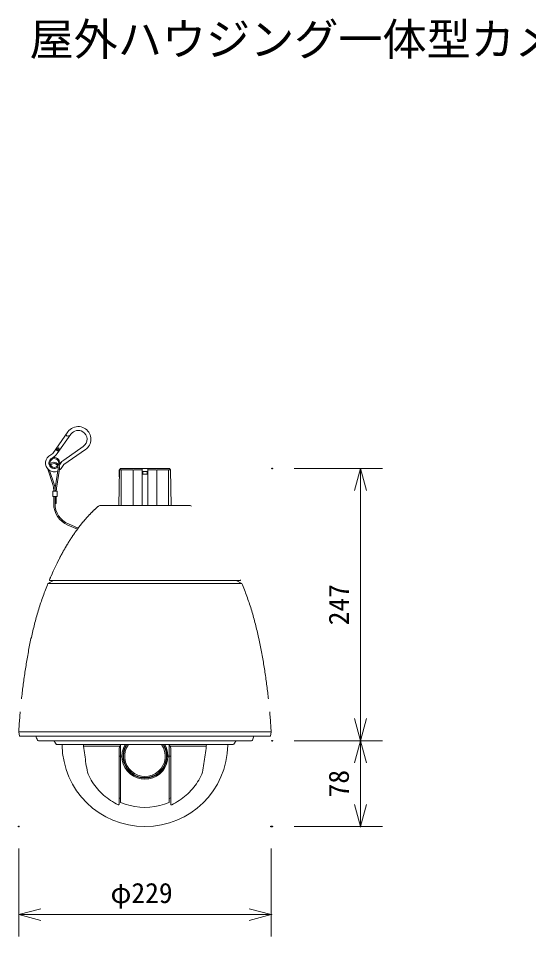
# Model space of a CAD drawing. Units: millimetres, scale not verified. Extents: x -62 to 63, y -117 to 117.
# Drawn here: x -36.5 to 9.8, y 33.5 to 116.9 of the extents above; entities that cross this region are included whole.
import ezdxf
from ezdxf.enums import TextEntityAlignment as Align

# ---------------------------------------------------------------- set-up
doc = ezdxf.new("R2010")
doc.units = ezdxf.units.MM
doc.header["$LTSCALE"] = 0.125
doc.header["$PDMODE"] = 32
doc.header["$PDSIZE"] = 0.0625
for name, color, linetype, lineweight in [('0-0_0', 7, 'Continuous', 18), ('0-4_GAIKEI', 1, 'Continuous', 18), ('0-5_SUNPO', 7, 'Continuous', 18)]:
    doc.layers.add(name, color=color, linetype=linetype, lineweight=lineweight)
doc.layers.add('0-1_DEFPOINTS', color=7, linetype='Continuous')
doc.layers.add('0-3_MOJI1', color=7, linetype='Continuous')
doc.styles.add('ＭＳ ゴシック', font='')
doc.styles.get('ＭＳ ゴシック').set_extended_font_data('MS Gothic')

# ---------------------------------------------------------------- blocks, each defined once
blk = doc.blocks.new('_OPEN30')
at = {"layer": '0-0_0'}
blk.add_line((0, 0), (-1, 0), dxfattribs=at)
blk.add_lwpolyline([(-1, 0.26795), (0, 0), (-1, -0.26795)], dxfattribs=at)
blk = doc.blocks.new('D6')
at = {"layer": '0-1_DEFPOINTS'}
for p in [(-11.1665, 59.8462), (-11.1665, 35.1462), (-3.1665, 35.1462)]:
    blk.add_point(p, dxfattribs=at)
at = {"layer": '0-5_SUNPO'}
for p, q in [((-9.1665, 59.8462), (-1.1665, 59.8462)), ((-3.1665, 57.8462), (-3.1665, 37.1462)), ((-9.1665, 35.1462), (-1.1665, 35.1462))]:
    blk.add_line(p, q, dxfattribs=at)
at = {"layer": '0-5_SUNPO', "xscale": 2, "yscale": 2}
for p, rotation in [((-3.1665, 59.8462), 90), ((-3.1665, 35.1462), 270)]:
    blk.add_blockref('_OPEN30', p, dxfattribs=dict(at, rotation=rotation))
at = {"layer": '0-5_SUNPO', "style": 'ＭＳ ゴシック'}
blk.add_text('247', height=1.833, rotation=90, dxfattribs=at).set_placement((-3.6665, 45.6212), align=Align.BOTTOM_LEFT)
blk = doc.blocks.new('D5')
at = {"layer": '0-1_DEFPOINTS'}
for p in [(-11.1665, 35.1462), (-11.1665, 27.3462), (-3.1665, 27.3462)]:
    blk.add_point(p, dxfattribs=at)
at = {"layer": '0-5_SUNPO'}
for p, q in [((-9.1665, 35.1462), (-1.1665, 35.1462)), ((-3.1665, 33.1462), (-3.1665, 29.3462)), ((-9.1665, 27.3462), (-1.1665, 27.3462))]:
    blk.add_line(p, q, dxfattribs=at)
at = {"layer": '0-5_SUNPO', "xscale": 2, "yscale": 2}
for p, rotation in [((-3.1665, 35.1462), 90), ((-3.1665, 27.3462), 270)]:
    blk.add_blockref('_OPEN30', p, dxfattribs=dict(at, rotation=rotation))
at = {"layer": '0-5_SUNPO', "style": 'ＭＳ ゴシック'}
blk.add_text('78', height=1.833, rotation=90, dxfattribs=at).set_placement((-3.6665, 29.9962), align=Align.BOTTOM_LEFT)
blk = doc.blocks.new('D4')
at = {"layer": '0-1_DEFPOINTS'}
for p in [(-34.1604, 27.3554), (-11.2604, 27.3554), (-11.2604, 19.3554)]:
    blk.add_point(p, dxfattribs=at)
at = {"layer": '0-5_SUNPO'}
for p, q in [((-34.1604, 25.3554), (-34.1604, 17.3554)), ((-11.2604, 25.3554), (-11.2604, 17.3554)), ((-32.1604, 19.3554), (-13.2604, 19.3554))]:
    blk.add_line(p, q, dxfattribs=at)
at = {"layer": '0-5_SUNPO', "xscale": 2, "yscale": 2, "rotation": 180}
blk.add_blockref('_OPEN30', (-34.1604, 19.3554), dxfattribs=at)
at = {"layer": '0-5_SUNPO', "xscale": 2, "yscale": 2}
blk.add_blockref('_OPEN30', (-11.2604, 19.3554), dxfattribs=at)
at = {"layer": '0-5_SUNPO', "style": 'ＭＳ ゴシック'}
blk.add_text('φ229', height=1.833, dxfattribs=at).set_placement((-25.8354, 19.8554), align=Align.BOTTOM_LEFT)

msp = doc.modelspace()

# ---------------------------------------------------------------- linework, layer by layer
at = {"layer": '0-4_GAIKEI'}
for p, q in [((-33.3785, 77.3857), (-32.0153, 79.3326)), ((-32.9639, 77.3665), (-31.7281, 79.1314)), ((-32.2047, 79.0621), (-32.0611, 78.9616)), ((-31.8169, 79.0046), (-32.0611, 78.9616)), ((-33.1242, 77.749), (-32.8369, 77.5478)), ((-30.6117, 78.0151), (-32.3767, 76.7793)), ((-30.4106, 77.7278), (-32.3575, 76.3646)), ((-33.8073, 75.8716), (-33.3701, 74.5651)), ((-32.883, 75.9775), (-33.1525, 74.2654)), ((-32.7642, 75.9588), (-33.0352, 74.2374)), ((-26.0974, 75.9025), (-27.3304, 75.9025)), ((-27.1601, 75.9025), (-27.1601, 72.6462)), ((-26.0974, 75.9025), (-26.0974, 72.6462)), ((-25.2641, 75.9025), (-26.0319, 75.9025)), ((-25.2641, 72.6462), (-25.2641, 76.0026)), ((-24.7631, 76.0026), (-24.7631, 72.6462)), ((-23.9953, 75.9025), (-24.7631, 75.9025)), ((-22.6968, 75.9025), (-23.9298, 75.9025)), ((-23.9298, 75.9025), (-23.9298, 72.6462)), ((-22.8671, 75.9025), (-22.8671, 72.6462)), ((-33.6697, 75.8392), (-33.2561, 74.6032)), ((-24.8132, 75.7522), (-25.214, 75.7522)), ((-25.214, 75.7522), (-25.214, 75.5017)), ((-25.214, 75.5017), (-24.8132, 75.5017)), ((-24.8132, 75.5017), (-24.8132, 75.7522)), ((-33.1722, 73.9611), (-33.3726, 73.9611)), ((-33.3726, 73.9611), (-33.3726, 73.4601)), ((-33.3726, 73.4601), (-33.1036, 73.4601)), ((-33.2924, 73.9611), (-33.2924, 74.0881)), ((-33.2924, 73.4601), (-33.2924, 72.8243)), ((-33.1722, 73.9611), (-33.1722, 74.013)), ((-32.9718, 73.9611), (-33.1722, 73.9611)), ((-33.1722, 73.4601), (-33.1722, 72.8243)), ((-33.1036, 73.4601), (-32.9718, 73.4601)), ((-33.0534, 74.0037), (-33.0534, 73.9611)), ((-33.0534, 73.4601), (-33.0534, 72.8256)), ((-32.9718, 73.4601), (-32.9718, 73.9611)), ((-33.0534, 72.8256), (-33.1722, 72.8256)), ((-31.1424, 70.5012), (-32.007, 70.8728)), ((-31.9596, 70.9833), (-31.0687, 70.6004)), ((-36.3855, 51.7034), (-13.6417, 51.7034)), ((-13.6417, 51.7034), (-13.5636, 52.1042)), ((-15.3504, 51.3026), (-34.6766, 51.3026)), ((-33.0625, 50.997), (-33.1808, 51.176)), ((-32.9789, 50.952), (-17.0483, 50.952)), ((-32.5359, 50.952), (-32.5274, 50.9019)), ((-30.5743, 50.8017), (-30.5822, 50.952)), ((-27.2316, 50.952), (-27.356, 50.6102)), ((-27.2178, 50.952), (-27.2178, 45.6921)), ((-22.8093, 50.952), (-22.8093, 45.6921)), ((-22.6711, 50.6102), (-22.7955, 50.952)), ((-19.4529, 50.8017), (-19.445, 50.952)), ((-17.4912, 50.952), (-17.4998, 50.9019)), ((-16.9647, 50.997), (-16.8464, 51.176)), ((-30.5513, 50.6046), (-30.5743, 50.8017)), ((-27.3598, 50.8017), (-30.5743, 50.8017)), ((-30.5273, 50.4075), (-30.5513, 50.6046)), ((-30.5023, 50.2107), (-30.5273, 50.4075)), ((-30.4763, 50.0139), (-30.5023, 50.2107)), ((-27.3681, 50.5417), (-27.3681, 45.5319)), ((-22.6674, 50.8017), (-19.4529, 50.8017)), ((-22.6591, 45.5319), (-22.6591, 50.5417)), ((-30.4494, 49.8173), (-30.4763, 50.0139)), ((-30.4215, 49.6208), (-30.4494, 49.8173)), ((-30.3926, 49.4244), (-30.4215, 49.6208)), ((-30.3628, 49.2282), (-30.3926, 49.4244)), ((-30.332, 49.0321), (-30.3628, 49.2282)), ((-27.0976, 49.8999), (-27.3681, 49.8999)), ((-22.6591, 49.8999), (-22.9296, 49.8999)), ((-30.3002, 48.8362), (-30.332, 49.0321)), ((-30.2674, 48.6405), (-30.3002, 48.8362)), ((-30.2318, 48.4453), (-30.2674, 48.6405)), ((-30.1668, 48.2581), (-30.2318, 48.4453)), ((-19.8604, 48.2581), (-19.7954, 48.4453)), ((-30.0814, 48.0789), (-30.1668, 48.2581)), ((-29.9899, 47.9028), (-30.0814, 48.0789)), ((-29.8923, 47.73), (-29.9899, 47.9028)), ((-29.7886, 47.5608), (-29.8923, 47.73)), ((-29.6791, 47.3953), (-29.7886, 47.5608)), ((-29.5639, 47.2337), (-29.6791, 47.3953)), ((-29.443, 47.0763), (-29.5639, 47.2337)), ((-29.3168, 46.9232), (-29.443, 47.0763)), ((-29.1852, 46.7746), (-29.3168, 46.9232)), ((-29.0485, 46.6307), (-29.1852, 46.7746)), ((-28.9068, 46.4918), (-29.0485, 46.6307)), ((-28.7604, 46.3578), (-28.9068, 46.4918)), ((-28.6093, 46.2291), (-28.7604, 46.3578)), ((-28.4539, 46.1057), (-28.6093, 46.2291)), ((-28.2942, 45.9879), (-28.4539, 46.1057)), ((-28.1305, 45.8757), (-28.2942, 45.9879)), ((-27.9629, 45.7694), (-28.1305, 45.8757)), ((-27.2178, 46.0425), (-27.3681, 46.1177)), ((-22.6591, 46.1177), (-22.8093, 46.0425)), ((-27.7917, 45.669), (-27.9629, 45.7694)), ((-27.6171, 45.5746), (-27.7917, 45.669)), ((-27.4417, 45.4876), (-27.6171, 45.5746))]:
    msp.add_line(p, q, dxfattribs=at)
at = {"layer": '0-4_GAIKEI', "color": 7}
for p, q in [((-27.3304, 75.9025), (-27.3873, 72.6462)), ((-27.3419, 75.2473), (-27.3419, 75.9025)), ((-27.2285, 76.0026), (-27.3304, 75.9025)), ((-27.2382, 76.0026), (-22.789, 76.0026)), ((-22.7987, 76.0026), (-22.6968, 75.9025)), ((-22.6968, 75.9025), (-22.6399, 72.6462)), ((-22.6853, 75.2473), (-22.6853, 75.9025)), ((-20.9257, 72.6462), (-29.1015, 72.6462)), ((-20.9257, 72.6462), (-29.1015, 72.6462)), ((-32.8123, 67.7668), (-32.8117, 67.7668)), ((-33.6003, 66.0825), (-33.5811, 66.1272)), ((-33.5039, 66.304), (-33.5045, 66.304)), ((-33.2964, 65.8331), (-33.8094, 65.5826)), ((-16.2178, 65.5826), (-33.8094, 65.5826)), ((-16.3968, 65.8331), (-33.6303, 65.8331)), ((-16.7308, 65.8331), (-16.2178, 65.5826))]:
    msp.add_line(p, q, dxfattribs=at)
for points in [[(-29.6139, 72.2529), (-29.5886, 72.2768), (-29.5633, 72.3006), (-29.5379, 72.3242), (-29.5126, 72.3478), (-29.4872, 72.3712), (-29.4618, 72.3944), (-29.4363, 72.4176), (-29.4109, 72.4406), (-29.3854, 72.4634), (-29.3599, 72.4862), (-29.3344, 72.5088), (-29.3088, 72.5312), (-29.2833, 72.5536), (-29.2577, 72.5758), (-29.2321, 72.5978)], [(-30.7495, 71.0118), (-30.7254, 71.0417), (-30.7013, 71.0714), (-30.6772, 71.101), (-30.653, 71.1305), (-30.6289, 71.1598), (-30.6046, 71.1891), (-30.5804, 71.2182), (-30.5561, 71.2471), (-30.5318, 71.276), (-30.5075, 71.3047), (-30.4832, 71.3333), (-30.4588, 71.3617), (-30.4344, 71.3901), (-30.4099, 71.4183), (-30.3855, 71.4464), (-30.361, 71.4743), (-30.3365, 71.5021), (-30.3119, 71.5298), (-30.2873, 71.5574), (-30.2627, 71.5849), (-30.2381, 71.6122), (-30.2134, 71.6394), (-30.1888, 71.6664), (-30.164, 71.6933), (-30.1393, 71.7201), (-30.1145, 71.7468), (-30.0898, 71.7733), (-30.0649, 71.7997), (-30.0401, 71.826), (-30.0152, 71.8522), (-29.9903, 71.8782), (-29.9654, 71.9041), (-29.9405, 71.9299), (-29.9155, 71.9555), (-29.8905, 71.981), (-29.8655, 72.0064), (-29.8404, 72.0316), (-29.8153, 72.0567), (-29.7902, 72.0817)], [(-29.7902, 72.0817), (-29.7651, 72.1065), (-29.74, 72.1312), (-29.7148, 72.1558), (-29.6896, 72.1803), (-29.6644, 72.2046), (-29.6391, 72.2288), (-29.6139, 72.2529)], [(-31.6635, 69.7514), (-31.6407, 69.786), (-31.6179, 69.8205), (-31.595, 69.8549), (-31.5721, 69.8891), (-31.5491, 69.9233), (-31.5261, 69.9573), (-31.5031, 69.9912), (-31.4801, 70.025), (-31.457, 70.0587), (-31.4339, 70.0922), (-31.4107, 70.1256), (-31.3875, 70.1589), (-31.3643, 70.1921), (-31.3411, 70.2252), (-31.3178, 70.2581), (-31.2945, 70.2909), (-31.2711, 70.3236), (-31.2477, 70.3562), (-31.2243, 70.3887), (-31.2009, 70.421), (-31.1774, 70.4532), (-31.1539, 70.4853), (-31.1303, 70.5173), (-31.1068, 70.5491), (-31.0832, 70.5808), (-31.0595, 70.6124), (-31.0359, 70.6439), (-31.0122, 70.6752), (-30.9884, 70.7064), (-30.9647, 70.7375), (-30.9409, 70.7685), (-30.9171, 70.7994), (-30.8932, 70.8301), (-30.8693, 70.8607), (-30.8454, 70.8912), (-30.8215, 70.9215), (-30.7975, 70.9518), (-30.7735, 70.9819), (-30.7495, 71.0118)], [(-32.5252, 68.3102), (-32.5039, 68.3493), (-32.4824, 68.3883), (-32.461, 68.4272), (-32.4395, 68.466), (-32.4179, 68.5046), (-32.3964, 68.5432), (-32.3747, 68.5817), (-32.3531, 68.62), (-32.3314, 68.6582), (-32.3097, 68.6963), (-32.2879, 68.7343), (-32.2661, 68.7722), (-32.2442, 68.81), (-32.2224, 68.8476), (-32.2005, 68.8852), (-32.1785, 68.9226), (-32.1565, 68.9599), (-32.1345, 68.9971), (-32.1124, 69.0342), (-32.0903, 69.0711), (-32.0682, 69.108), (-32.046, 69.1447), (-32.0238, 69.1813), (-32.0015, 69.2178), (-31.9792, 69.2542), (-31.9569, 69.2905), (-31.9346, 69.3267), (-31.9122, 69.3627), (-31.8898, 69.3986), (-31.8673, 69.4344), (-31.8448, 69.4701), (-31.8223, 69.5057), (-31.7997, 69.5411), (-31.7771, 69.5765), (-31.7544, 69.6117), (-31.7318, 69.6468), (-31.7091, 69.6818), (-31.6863, 69.7166), (-31.6635, 69.7514)], [(-33.5045, 66.304), (-33.3362, 66.6813), (-33.1646, 67.0509), (-32.99, 67.4128), (-32.8123, 67.7668)], [(-32.8021, 67.7868), (-32.7788, 67.8321), (-32.7579, 67.8725), (-32.7369, 67.9129), (-32.7159, 67.9531), (-32.6949, 67.9932), (-32.6738, 68.0332), (-32.6527, 68.0731), (-32.6316, 68.1129), (-32.6104, 68.1526), (-32.5892, 68.1921), (-32.5679, 68.2316), (-32.5466, 68.2709), (-32.5252, 68.3102)], [(-33.6765, 65.9026), (-33.6575, 65.9477), (-33.6385, 65.9927)], [(-33.6385, 65.9927), (-33.6194, 66.0377), (-33.6003, 66.0825)], [(-33.5811, 66.1272), (-33.5619, 66.1719), (-33.5426, 66.2164), (-33.5233, 66.2608), (-33.5132, 66.284)], [(-35.2504, 60.9866), (-35.2158, 61.1383), (-35.1804, 61.2899), (-35.1444, 61.4413), (-35.1077, 61.5926), (-35.0702, 61.7436), (-35.0319, 61.8945), (-34.9929, 62.0451), (-34.9531, 62.1955), (-34.9124, 62.3457), (-34.8709, 62.4956), (-34.8286, 62.6453), (-34.7853, 62.7947), (-34.7412, 62.9438), (-34.6962, 63.0927), (-34.6504, 63.2414), (-34.6037, 63.3897), (-34.5562, 63.5378), (-34.5079, 63.6857), (-34.4588, 63.8332), (-34.4088, 63.9805), (-34.3581, 64.1276), (-34.3066, 64.2743), (-34.2543, 64.4208), (-34.2013, 64.567), (-34.1475, 64.7129), (-34.093, 64.8586), (-34.0378, 65.004), (-33.9818, 65.1491), (-33.9251, 65.2939), (-33.8676, 65.4384), (-33.8094, 65.5826)], [(-14.7768, 60.9866), (-14.8114, 61.1383), (-14.8467, 61.2899), (-14.8828, 61.4413), (-14.9195, 61.5926), (-14.957, 61.7436), (-14.9952, 61.8945), (-15.0343, 62.0451), (-15.0741, 62.1955), (-15.1147, 62.3457), (-15.1562, 62.4956), (-15.1986, 62.6453), (-15.2419, 62.7947), (-15.286, 62.9438), (-15.331, 63.0927), (-15.3768, 63.2414), (-15.4235, 63.3897), (-15.471, 63.5378), (-15.5193, 63.6857), (-15.5684, 63.8332), (-15.6183, 63.9805), (-15.6691, 64.1276), (-15.7206, 64.2743), (-15.7728, 64.4208), (-15.8259, 64.567), (-15.8796, 64.7129), (-15.9342, 64.8586), (-15.9894, 65.004), (-16.0454, 65.1491), (-16.1021, 65.2939), (-16.1596, 65.4384), (-16.2178, 65.5826)], [(-36.2092, 55.1099), (-36.1989, 55.2024), (-36.1815, 55.357), (-36.1636, 55.5114), (-36.1454, 55.6659), (-36.1268, 55.8203), (-36.1079, 55.9746), (-36.0885, 56.1289), (-36.0688, 56.2832), (-36.0487, 56.4374), (-36.0282, 56.5915), (-36.0074, 56.7457), (-35.9861, 56.8997), (-35.9645, 57.0537), (-35.9426, 57.2077), (-35.9203, 57.3616), (-35.8976, 57.5155), (-35.8745, 57.6693), (-35.851, 57.823), (-35.8271, 57.9767), (-35.8028, 58.1303), (-35.778, 58.2839), (-35.7528, 58.4373), (-35.7272, 58.5908), (-35.7012, 58.7441), (-35.6747, 58.8974), (-35.6477, 59.0506), (-35.6202, 59.2037), (-35.5923, 59.3567), (-35.5639, 59.5097), (-35.535, 59.6626), (-35.5055, 59.8154), (-35.4756, 59.9681), (-35.4451, 60.1207), (-35.4141, 60.2732), (-35.3826, 60.4256), (-35.3505, 60.578), (-35.3177, 60.6826), (-35.2844, 60.8347), (-35.2504, 60.9866)], [(-13.818, 55.1099), (-13.8283, 55.2024), (-13.8457, 55.357), (-13.8635, 55.5114), (-13.8818, 55.6659), (-13.9003, 55.8203), (-13.9193, 55.9746), (-13.9387, 56.1289), (-13.9584, 56.2832), (-13.9785, 56.4374), (-13.999, 56.5915), (-14.0198, 56.7457), (-14.041, 56.8997), (-14.0626, 57.0537), (-14.0846, 57.2077), (-14.1069, 57.3616), (-14.1296, 57.5155), (-14.1527, 57.6693), (-14.1762, 57.823), (-14.2001, 57.9767), (-14.2244, 58.1303), (-14.2492, 58.2839), (-14.2743, 58.4373), (-14.2999, 58.5908), (-14.326, 58.7441), (-14.3525, 58.8974), (-14.3795, 59.0506), (-14.4069, 59.2037), (-14.4349, 59.3567), (-14.4633, 59.5097), (-14.4922, 59.6626), (-14.5216, 59.8154), (-14.5516, 59.9681), (-14.582, 60.1207), (-14.613, 60.2732), (-14.6446, 60.4256), (-14.6767, 60.578), (-14.7095, 60.6826), (-14.7428, 60.8347), (-14.7768, 60.9866)], [(-36.4636, 52.1042), (-36.4543, 52.2594), (-36.4445, 52.4146), (-36.4344, 52.5698), (-36.4238, 52.7249), (-36.4128, 52.88), (-36.4014, 53.0351), (-36.3896, 53.1901), (-36.3773, 53.3451), (-36.3647, 53.5001), (-36.3516, 53.655), (-36.3381, 53.8099), (-36.3294, 53.9076)], [(-13.5636, 52.1042), (-13.5729, 52.2594), (-13.5826, 52.4146), (-13.5928, 52.5698), (-13.6034, 52.7249), (-13.6144, 52.88), (-13.6258, 53.0351), (-13.6376, 53.1901), (-13.6499, 53.3451), (-13.6625, 53.5001), (-13.6756, 53.655), (-13.689, 53.8099), (-13.6977, 53.9076)], [(-36.3855, 51.7034), (-36.4636, 52.1042), (-13.5636, 52.1042)]]:
    msp.add_lwpolyline(points, dxfattribs=at)
at = {"layer": '0-4_GAIKEI'}
for points in [[(-19.7954, 48.4453), (-19.7597, 48.6405), (-19.727, 48.8362), (-19.6952, 49.0321), (-19.6644, 49.2282), (-19.6345, 49.4244), (-19.6057, 49.6208), (-19.5778, 49.8173), (-19.5508, 50.0139), (-19.5249, 50.2107), (-19.4999, 50.4075), (-19.4759, 50.6046), (-19.4529, 50.8017)], [(-22.5855, 45.4876), (-22.4101, 45.5746), (-22.2355, 45.669), (-22.0643, 45.7694), (-21.8967, 45.8757), (-21.733, 45.9879), (-21.5733, 46.1057), (-21.4178, 46.2291), (-21.2668, 46.3578), (-21.1203, 46.4918), (-20.9787, 46.6307), (-20.842, 46.7746), (-20.7104, 46.9232), (-20.5841, 47.0763), (-20.4633, 47.2337), (-20.3481, 47.3953), (-20.2385, 47.5608), (-20.1349, 47.73), (-20.0373, 47.9028), (-19.9457, 48.0789), (-19.8604, 48.2581)], [(-27.2178, 45.6919), (-26.8003, 45.5329), (-26.3639, 45.4058), (-25.9188, 45.3144), (-25.4678, 45.2594), (-25.0139, 45.241), (-24.56, 45.2593), (-24.1091, 45.3143), (-23.6639, 45.4056), (-23.2275, 45.5327), (-22.8093, 45.6919)]]:
    msp.add_lwpolyline(points, dxfattribs=at)
msp.add_circle((-32.8656, 77.8125), 0.0751, dxfattribs=at)
for centre, radius, start, end in [((-31.0715, 78.6717), 1.1522, 114.52366, 145), ((-31.0715, 78.6717), 0.8015, 58.00288, 145), ((-31.0715, 78.6717), 1.1522, 54.00506, 114.52366), ((-31.0715, 78.6717), 0.8015, 305, 58.00288), ((-31.0715, 78.6717), 1.1522, 305, 54.00506), ((-32.8656, 77.8125), 0.1753, 145, 325), ((-33.2323, 76.5108), 0.8015, 113.2455, 293.32866), ((-33.2323, 76.5108), 0.501, 114.87418, 313.01664), ((-33.2323, 76.5108), 0.4008, 45, 318.7433), ((-33.7068, 77.6156), 0.4008, 293.2455, 325), ((-33.9488, 78.0561), 1.2023, 294.87418, 325), ((-33.2323, 76.5108), 0.501, 358.01664, 114.87418), ((-33.2323, 76.5108), 0.4008, 3.7433, 45), ((-31.6871, 75.7944), 1.2023, 125, 146.24561), ((-33.2964, 76.0425), 0.5387, 186.8496, 198.50312), ((-33.2964, 76.0425), 0.5387, 0, 128.3185), ((-33.2964, 76.0425), 0.4185, 0, 135.22824), ((-33.2964, 76.0425), 0.4185, 351.05601, 0), ((-33.2323, 76.5108), 0.4008, 337.86865, 3.7433), ((-33.2323, 76.5108), 0.501, 329.3214, 335.12582), ((-33.2323, 76.5108), 0.8015, 304.20901, 336.7545), ((-31.6871, 75.7944), 1.2023, 146.24561, 155.12582), ((-33.2323, 76.5108), 0.501, 335.12582, 358.01664), ((-33.2964, 76.0425), 0.5387, 351.05601, 0), ((-32.1276, 76.0363), 0.4008, 125, 156.7545), ((-32.1276, 76.0363), 0.4008, 153.67974, 156.7545), ((-34.7953, 74.0881), 1.5029, 0, 18.50312), ((-34.7953, 74.0881), 1.6231, 0, 18.50312), ((-31.5491, 74.013), 1.6231, 171.05601, 180), ((-31.5505, 74.0037), 1.5029, 171.05601, 180), ((-31.1684, 72.8243), 2.1241, 180, 246.74333), ((-31.1684, 72.8243), 2.0038, 180, 246.74333), ((-32.0271, 52.5951), 3.0058, 197.25945, 204.2265), ((-18.0001, 52.5951), 3.0058, 335.7735, 342.74055), ((-34.6768, 51.4028), 0.1002, 204.2265, 270), ((-34.1841, 50.5135), 1.2023, 33.438, 41.0262), ((-32.9789, 51.0522), 0.1002, 213.438, 270), ((-25.0136, 49.8999), 2.084, 149.66501, 30.34109), ((-25.0136, 49.8999), 1.9888, 147.95263, 32.05164), ((-25.0136, 49.8999), 1.9487, 147.24085, 268.96635), ((-25.0136, 49.8999), 1.8385, 144.98018, 35.01314), ((-25.0136, 49.8999), 1.9487, 268.96891, 32.75897), ((-17.0483, 51.0522), 0.1002, 270, 326.562), ((-15.8431, 50.5135), 1.2023, 138.9738, 146.562), ((-15.3504, 51.4028), 0.1002, 270, 335.7735), ((-27.1677, 50.5417), 0.2004, 159.99854, 180.00189), ((-22.8594, 50.5417), 0.2004, 359.9981, 20.00147), ((-27.4182, 45.5319), 0.0501, 244.62217, 360), ((-22.609, 45.5319), 0.0501, 180, 295.37783)]:
    msp.add_arc(centre, radius, start, end, dxfattribs=at)
at = {"layer": '0-4_GAIKEI', "color": 7}
for centre, radius, start, end in [((-29.1015, 72.4458), 0.2004, 90, 130.65096), ((-29.1015, 72.4458), 0.2004, 90, 130.65096), ((-20.9257, 72.4458), 0.2004, 49.34904, 90), ((-20.9257, 72.4458), 0.2004, 49.34904, 90), ((-33.6303, 65.8832), 0.0501, 157.21972, 270), ((-16.3968, 65.8832), 0.0501, 270, 22.78028), ((-25.0265, 51.0042), 7.5016, 180.78183, 270.09839), ((-25.0007, 51.0042), 7.5016, 269.90161, 359.21817)]:
    msp.add_arc(centre, radius, start, end, dxfattribs=at)

# ---------------------------------------------------------------- block references
at = {"layer": '0-5_SUNPO'}
for name in ['D6', 'D5', 'D4']:
    msp.add_blockref(name, (-2.3032, 16.1564), dxfattribs=at)

# ---------------------------------------------------------------- texts
at = {"layer": '0-3_MOJI1', "style": 'ＭＳ ゴシック'}
msp.add_text('屋外ハウジング一体型カメラ', height=2.933, dxfattribs=at).set_placement((-35.4767, 112.6381), align=Align.BOTTOM_LEFT)

doc.saveas('drawing.dxf')
